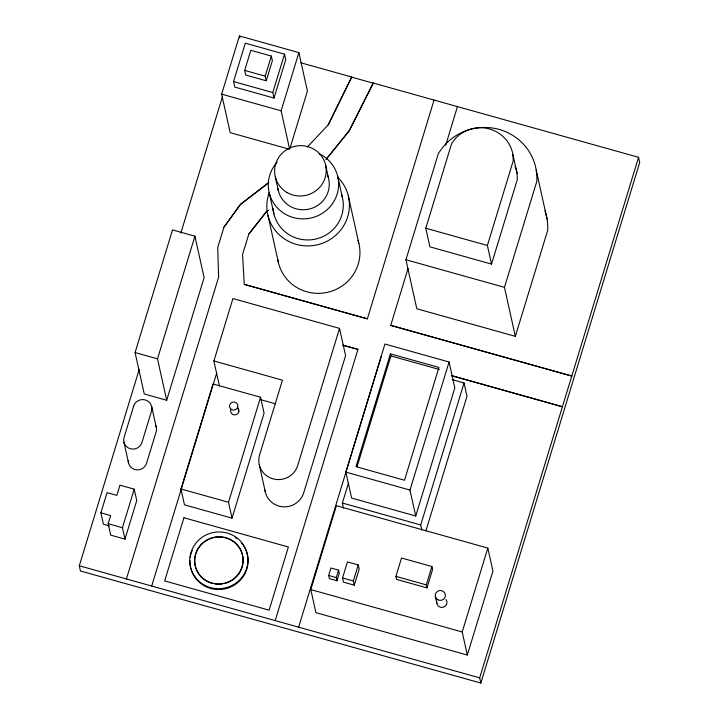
<?xml version="1.0" encoding="UTF-8"?>
<svg xmlns="http://www.w3.org/2000/svg" width="719" height="719" viewBox="0 0 719 719"><rect width="100%" height="100%" fill="white"/><g stroke="black" fill="none" stroke-linecap="round" stroke-linejoin="round"><path stroke-width="1.08" d="M135.073 352.544L172.506 229.9L194.921 236.183L204.115 277.624L166.682 400.267L144.258 393.985L135.073 352.544L157.497 358.826L166.682 400.267M289.658 149.309L230.17 132.655L221.641 94.162L239.409 35.95L298.888 52.604L307.426 91.097L289.982 148.249M445.69 145.337L457.437 106.61L638.553 157.308L639.703 162.512L480.831 683.05L80.447 570.985L79.297 565.781L139.243 369.368M180.846 233.064L222.45 96.759M100.894 512.836L107.05 492.659L116.82 495.391L119.938 485.172L134.21 489.163L136.745 500.595L124.98 539.142L110.708 535.143L108.174 523.72L110.663 515.577L100.894 512.836L103.428 524.268L109.288 525.913M233.567 81.58L245.287 43.176L284.517 54.159L285.74 59.677L274.02 98.072L234.789 87.089L233.567 81.58L272.798 92.562L274.02 98.072M244.685 70.408L250.814 50.321L271.342 56.073L272.366 60.702L266.237 80.789L245.718 75.037L244.685 70.408L265.212 76.16L266.237 80.789M157.497 358.826L194.921 236.183M124.98 539.142L122.446 527.71L134.21 489.163M265.212 76.16L271.342 56.073M268.834 182.437L240.407 204.367L223.969 227.132L217.731 247.543L218.603 277.192L126.418 578.975M272.798 92.562L284.517 54.159M289.424 148.24L281.12 110.816L298.888 52.604M268.151 210.263L266.381 211.638L248.81 234.088L242.573 254.499L244.253 284.373L367.364 318.832L434.051 100.067L373.26 83.053L349.146 130.786L325.932 159.483M219.448 386.067L213.885 360.983L232.938 298.556L339.539 328.385L345.587 355.653L303.724 492.821A19.889 19.341 -12.5 0 1 283.088 506.814A19.889 19.341 -12.5 0 1 264.996 490.205M180.963 488.965L213.022 383.955L260.557 397.256L264.08 413.146L232.03 518.165L184.486 504.855L180.963 488.965L228.507 502.275L232.03 518.165M216.796 372.703L151.682 586.039M228.507 502.275L260.557 397.256M339.539 328.385L297.675 465.553A19.889 19.341 -12.5 0 1 272.959 478.845A19.889 19.341 -12.5 0 1 259.613 454.902L282.423 380.171L213.885 360.983M342.927 345.174L357.963 349.38L275.179 620.614M405.929 259.757L438.257 153.857A52.882 51.444 -12.5 0 1 499.193 129.429A52.882 51.444 -12.5 0 1 536.796 181.44L504.477 287.339L515.334 336.339L416.795 308.757L405.929 259.757L504.477 287.339M345.848 472.113L384.944 344.033L449.078 361.99L454.83 387.927L415.735 516.008L351.6 498.051L345.848 472.113L409.983 490.061L415.735 516.008M390.75 325.374L571.857 376.073L390.75 325.374L408.05 268.43M310.806 589.598L336.411 505.7L487.815 548.076L492.928 571.138L467.323 655.036L315.92 612.66L310.806 589.598L462.209 631.974L467.323 655.036M425.783 228.229L451.64 143.521L455.352 138.533A33.46 32.553 -12.5 0 1 489.513 128.989A33.46 32.553 -12.5 0 1 512.926 154.648L517.051 173.279L517.374 179.391L491.526 264.098L429.917 246.86L425.783 228.229L487.392 245.476L491.526 264.098M343.502 508.135L342.37 503.021L348.562 482.737M390.417 353.865L355.986 466.658L404.509 480.238L438.941 367.445L390.417 353.865L390.875 355.932L357.1 466.586M328.664 575.47L330.947 568.001L338.577 570.131L339.269 573.277L336.995 580.745L329.365 578.606L328.664 575.47L336.294 577.6L336.995 580.745M336.294 577.6L338.577 570.131M342.55 577.95L347.448 561.907L358.251 564.927L359.185 569.133L354.287 585.185L343.475 582.156L342.55 577.95L353.353 580.979L354.287 585.185M353.353 580.979L358.251 564.927M409.983 490.061L449.078 361.99M487.392 245.476L513.249 160.768L512.926 154.648M395.926 576.377L401.535 558.016L431.903 566.509L432.568 569.538L426.969 587.908L396.6 579.406L395.926 576.377L426.295 584.88L426.969 587.908M421.855 530.065L420.723 524.951L464.061 382.966L452.251 379.659M425.954 530.784L467.008 396.268L464.061 382.966M426.295 584.88L431.903 566.509M515.334 336.339L547.653 230.439A52.882 51.444 -12.5 0 0 544.966 210.883M462.209 631.974L487.815 548.076M480.831 683.05L479.672 677.846L638.553 157.308M307.417 146.973L328.161 124.917L351.753 77.032L300.91 62.805M351.753 77.032L328.161 124.917M326.669 158.755L349.173 130.939L373.26 83.053M267.98 183.264L240.434 204.511L223.969 227.132M268.187 210.415L266.407 211.781L248.81 234.088M351.789 77.176L373.287 83.197M221.641 94.162L281.12 110.816M390.875 355.932L439.399 369.512M451.415 375.543L562.492 406.765M342.963 345.318L357.963 349.38M451.451 375.686L561.413 406.469M260.62 399.647L275.62 403.835M342.37 503.021L420.723 524.951M108.174 523.72L122.446 527.71M79.297 565.781L479.672 677.846M536.185 169.981L547.051 218.98M457.437 106.61L434.051 100.067M348.32 195.874L358.835 243.301M435.292 596.177L436.855 603.214M381.376 356.076L298.592 627.301M337.687 176.272L342.352 197.33M367.364 318.832L244.253 284.373M325.527 164.723L328.583 178.483M275.305 176.937L278.352 190.697M239.409 35.95L239.876 38.089M269.257 192.908L273.921 213.965M267.953 215.421L278.469 262.848M259.325 464.923L265.365 492.191M237.683 407.152L238.753 411.978M151.637 406.451L156.248 427.257M123.92 442.221L128.539 463.027M357.963 240.272A41.36 40.228 -12.5 0 1 328.206 292.157A41.36 40.228 -12.5 0 1 277.84 259.757M155.735 425.756A9.338 9.086 -12.5 0 1 156.113 431.966L146.541 463.324A9.338 9.086 -12.5 0 1 128.288 460.672M327.585 175.346A25.848 25.138 -12.5 0 1 309.988 208.87A25.848 25.138 -12.5 0 1 277.929 188.549M319.236 153.758A35.213 34.251 -12.5 0 1 333.409 202.246A35.213 34.251 -12.5 0 1 282.477 212.348A35.213 34.251 -12.5 0 1 277.183 162.099M341.39 194.112A35.213 34.251 -12.5 0 1 315.138 239.175A35.213 34.251 -12.5 0 1 273.049 208.429M338.164 177.647A41.36 40.228 -12.5 0 1 340.851 229.864A41.36 40.228 -12.5 0 1 288.355 241.233A41.36 40.228 -12.5 0 1 269.23 192.566M515.029 166.305A33.46 32.553 -12.5 0 1 517.051 173.279M445.969 599.475A5.087 4.952 -12.5 0 1 443.299 607.222A5.087 4.952 -12.5 0 1 436.819 602.163M238.429 408.895A4.161 4.044 -12.5 0 1 235.194 414.89A4.161 4.044 -12.5 0 1 230.79 409.749M241.593 543.025A29.119 28.329 -12.5 0 1 228.363 587.926A29.119 28.329 -12.5 0 1 189.951 560.694M190.22 557.522A29.119 28.329 -12.5 0 1 190.859 554.385M191.155 553.369A29.119 28.329 -12.5 0 1 192.261 550.368M235.185 537.408A29.119 28.329 -12.5 0 1 236.955 538.63M211.979 583.343A24.23 23.565 -12.5 0 1 198.309 548.516A24.23 23.565 -12.5 0 1 236.497 544.247A24.23 23.565 -12.5 0 1 230.404 581.294M229.469 581.77A24.23 23.565 -12.5 0 1 224.508 583.549M222.441 583.963A24.23 23.565 -12.5 0 1 219.268 584.25M218.217 584.25A24.23 23.565 -12.5 0 1 215.071 583.999M133.626 406.154L124.063 437.512A9.338 9.086 -12.5 0 0 130.328 448.755A9.338 9.086 -12.5 0 0 141.931 442.518L151.502 411.16A9.338 9.086 -12.5 0 0 145.229 399.908A9.338 9.086 -12.5 0 0 133.626 406.154M183.938 517.752L164.66 580.925L269.113 610.17L288.391 546.988L183.938 517.752M286.881 192.413A25.848 25.138 -12.5 0 0 326.219 171.248A25.848 25.138 -12.5 0 0 288.148 148.824A25.848 25.138 -12.5 0 0 286.881 192.413M437.88 599.808A5.087 4.952 -12.5 0 0 445.412 595.287A5.087 4.952 -12.5 0 0 437.7 591.225A5.087 4.952 -12.5 0 0 437.88 599.808M231.518 409.506A4.161 4.044 -12.5 0 0 237.854 406.1A4.161 4.044 -12.5 0 0 231.725 402.487A4.161 4.044 -12.5 0 0 231.518 409.506M203.576 584.646A29.119 28.329 -12.5 0 0 247.911 560.793A29.119 28.329 -12.5 0 0 205.014 535.52A29.119 28.329 -12.5 0 0 203.576 584.646M206.146 580.557A24.23 23.565 -12.5 0 0 243.022 560.712A24.23 23.565 -12.5 0 0 207.333 539.69A24.23 23.565 -12.5 0 0 206.146 580.557"/></g></svg>
